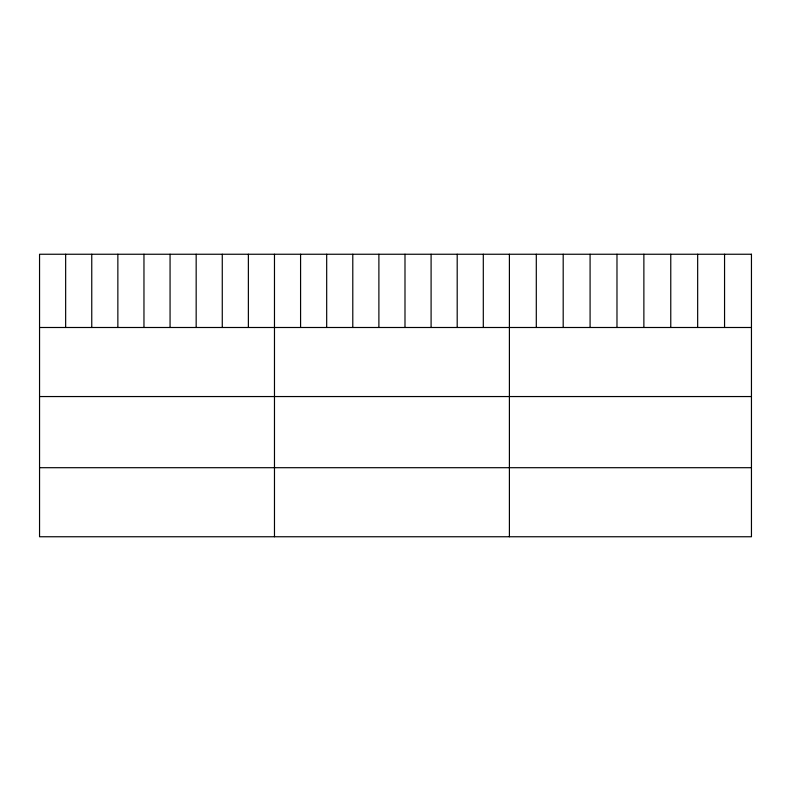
<?xml version="1.0" encoding="UTF-8"?>
<svg xmlns="http://www.w3.org/2000/svg" width="791" height="791" viewBox="0 0 791 791"><rect width="100%" height="100%" fill="white"/><g stroke="black" fill="none" stroke-linecap="round" stroke-linejoin="round"><path stroke-width="1.19" d="M39.55 327.494L751.45 327.494M39.55 396.548L751.45 396.548M39.55 467.699L751.45 467.699M724.556 254.247L724.556 327.494M697.662 254.247L697.662 327.494M670.768 254.247L670.768 327.494M643.874 254.247L643.874 327.494M616.98 254.247L616.98 327.494M590.086 254.247L590.086 327.494M563.192 254.247L563.192 327.494M536.298 254.247L536.298 327.494M509.404 254.247L509.404 536.753M483.301 254.247L483.301 327.494M457.198 254.247L457.198 327.494M431.095 254.247L431.095 327.494M404.992 254.247L404.992 327.494M378.889 254.247L378.889 327.494M352.786 254.247L352.786 327.494M326.683 254.247L326.683 327.494M300.58 254.247L300.58 327.494M274.477 254.247L274.477 536.753M248.374 254.247L248.374 327.494M222.271 254.247L222.271 327.494M196.168 254.247L196.168 327.494M170.065 254.247L170.065 327.494M143.962 254.247L143.962 327.494M117.859 254.247L117.859 327.494M91.756 254.247L91.756 327.494M65.653 254.247L65.653 327.494M751.45 254.247L39.55 254.247L39.55 536.753L751.45 536.753L751.45 254.247"/></g></svg>
